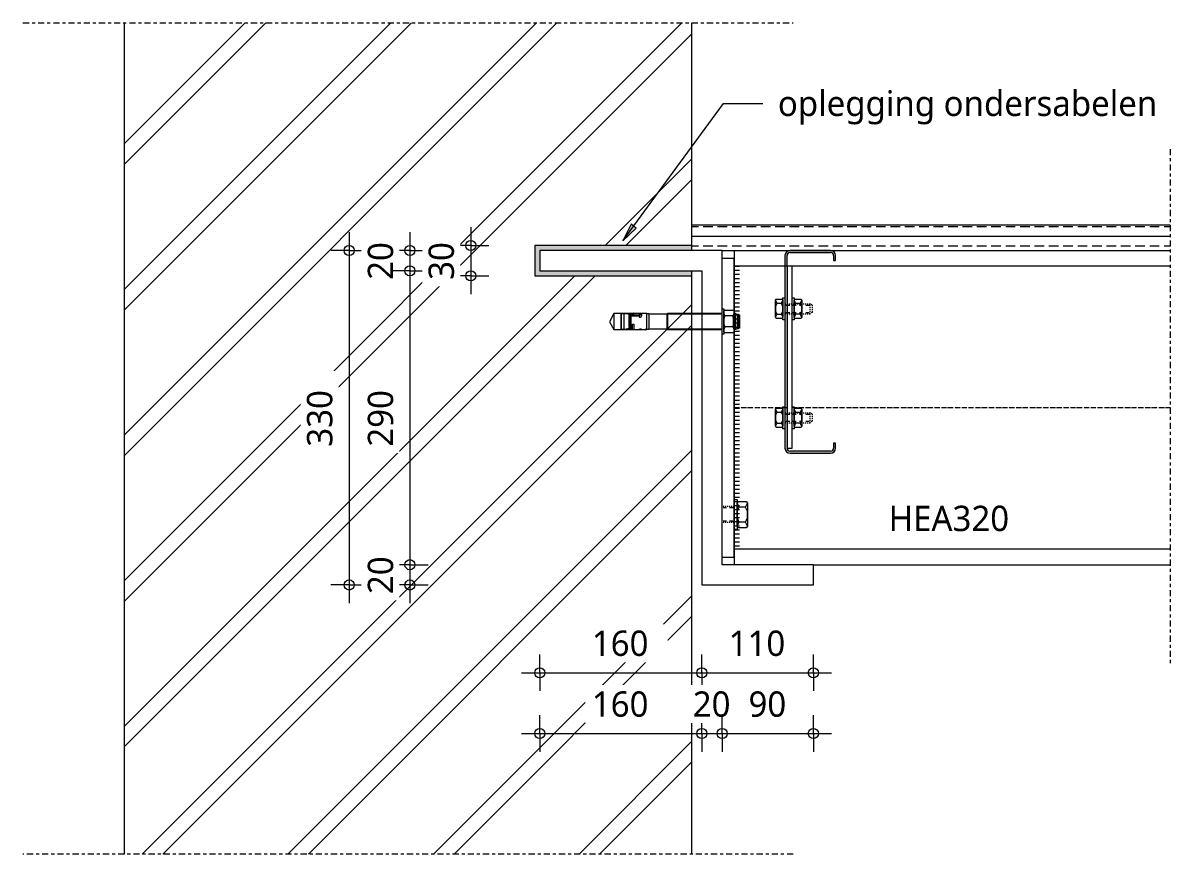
# Model space of a CAD drawing. Header units: millimetres. Extents: x -3015 to 4916, y 1153 to 3979.
# Drawn here: x -1695 to -563, y 1153 to 1973 of the extents above; entities that cross this region are included whole.
import ezdxf

# ---------------------------------------------------------------- set-up
doc = ezdxf.new("R2010")
doc.units = ezdxf.units.MM
for name, pattern in [('Dash', [6.35, 3.175, -3.175]), ('MV_center', [15, 6, -3, 3, -3]), ('MV_hartlijn_staal', [6.6, 5, -0.8, 0, -0.8]), ('Streep 1_1', [2, 1, -1])]:
    doc.linetypes.add(name, pattern=pattern)
for name, color, linetype, lineweight in [('A-ANNO-DIMS', 211, 'Continuous', 13), ('A-ANNO-DIMS-10', 211, 'Continuous', 13), ('A-DETL', 90, 'Continuous', 13), ('A-DETL-GENF', 92, 'Continuous', 18), ('A-DETL-GENF-HDLN', 1, 'Dash', 18), ('A-DETL-IDEN', 3, 'Continuous', 18), ('G-ANNO-TEXT', 231, 'Continuous', 13)]:
    doc.layers.add(name, color=color, linetype=linetype, lineweight=lineweight)
doc.styles.add('Segoe UI', font='segoeui.ttf', dxfattribs={"height": 25})
doc.dimstyles.new('2_5_mm', dxfattribs={"dimscale": 304.8, "dimtxt": 26.184099, "dimasz": 0.032808, "dimexe": 0.059055, "dimexo": 0.0625, "dimgap": 0.029528, "dimtad": 1, "dimdec": 0, "dimzin": 0, "dimdsep": 46, "dimtxsty": 'Segoe UI', "dimblk1": 'DOTBLANK', "dimblk2": 'DOTBLANK', "dimsah": 1, "dimcen": 0.09, "dimdle": 0.059055, "dimazin": 0, "dimtfac": 1, "dimtdec": 4, "dimtix": 1, "dimtmove": 0, "dimatfit": 3, "dimfxl": 0.059055, "dimfxlon": 1, "dimtvp": 1, "dimtfill": 1, "dimtolj": 1, "dimtzin": 0, "dimarcsym": 2})

# ---------------------------------------------------------------- blocks, each defined once
blk = doc.blocks.new('28 Staalprofielen- IPE_HEA_HEB 2d - HEA320-5094910-Details Constructie staal 1-10')
at = {"layer": 'A-DETL-GENF'}
for p, q in [((0, 155), (430, 155)), ((0, 155), (0, -155)), ((52, 139.5), (0, 139.5)), ((430, 139.5), (57, 139.5)), ((0, -139.5), (430, -139.5)), ((78, -155), (430, -155))]:
    blk.add_line(p, q, dxfattribs=at)
at = {"layer": 'A-DETL-GENF', "linetype": 'MV_hartlijn_staal', "lineweight": 13}
for p, q in [((0, 0), (52, 0)), ((57, 0), (430, 0))]:
    blk.add_line(p, q, dxfattribs=at)
blk = doc.blocks.new('NLRS_00_DI_maskeer - Type 1-5095046-Details Constructie staal 1-10')
at = {"layer": 'A-DETL-GENF', "linetype": 'MV_center'}
blk.add_line((-100, 0), (660, 0), dxfattribs=at)
blk = doc.blocks.new('NLRS_00_DI_maskeer - Type 1-5095107-Details Constructie staal 1-10')
at = {"layer": 'A-DETL-GENF', "linetype": 'MV_center'}
blk.add_line((660, 0), (-100, 0), dxfattribs=at)
blk = doc.blocks.new('Repeating Detail - 2_ a_5 mm-3732278-Details Constructie staal 1-10')
at = {"layer": 'A-DETL-GENF'}
for p, q in [((0, 0), (0, 5)), ((4, 0), (4, 5)), ((8, 0), (8, 5)), ((12, 0), (12, 5)), ((16, 0), (16, 5)), ((20, 0), (20, 5)), ((24, 0), (24, 5)), ((28, 0), (28, 5)), ((32, 0), (32, 5)), ((36, 0), (36, 5)), ((40, 0), (40, 5)), ((44, 0), (44, 5)), ((48, 0), (48, 5)), ((52, 0), (52, 5)), ((56, 0), (56, 5)), ((60, 0), (60, 5)), ((64, 0), (64, 5)), ((68, 0), (68, 5)), ((72, 0), (72, 5)), ((76, 0), (76, 5)), ((80, 0), (80, 5)), ((84, 0), (84, 5)), ((88, 0), (88, 5)), ((92, 0), (92, 5)), ((96, 0), (96, 5)), ((100, 0), (100, 5)), ((104, 0), (104, 5)), ((108, 0), (108, 5)), ((112, 0), (112, 5)), ((116, 0), (116, 5)), ((120, 0), (120, 5)), ((124, 0), (124, 5)), ((128, 0), (128, 5)), ((132, 0), (132, 5)), ((136, 0), (136, 5)), ((140, 0), (140, 5)), ((144, 0), (144, 5)), ((148, 0), (148, 5)), ((152, 0), (152, 5)), ((156, 0), (156, 5)), ((160, 0), (160, 5)), ((164, 0), (164, 5)), ((168, 0), (168, 5)), ((172, 0), (172, 5)), ((176, 0), (176, 5)), ((180, 0), (180, 5)), ((184, 0), (184, 5)), ((188, 0), (188, 5)), ((192, 0), (192, 5)), ((196, 0), (196, 5)), ((200, 0), (200, 5)), ((204, 0), (204, 5)), ((208, 0), (208, 5)), ((212, 0), (212, 5)), ((216, 0), (216, 5)), ((220, 0), (220, 5)), ((224, 0), (224, 5)), ((228, 0), (228, 5)), ((232, 0), (232, 5)), ((236, 0), (236, 5)), ((240, 0), (240, 5)), ((244, 0), (244, 5)), ((248, 0), (248, 5)), ((252, 0), (252, 5)), ((256, 0), (256, 5)), ((260, 0), (260, 5)), ((264, 0), (264, 5)), ((268, 0), (268, 5)), ((272, 0), (272, 5)), ((276, 0), (276, 5))]:
    blk.add_line(p, q, dxfattribs=at)
blk = doc.blocks.new('00 bout s e - M16-5095938-Details Constructie staal 1-10')
at = {"layer": 'A-DETL-GENF'}
for p, q in [((-13, 11.6), (-11.7, 13)), ((-13, 11.6), (-11.1, 7.4)), ((-13, -11.1), (-13, 11.6)), ((-11.7, 13), (-4, 13)), ((-4.6, 7.4), (-2.8, 11.6)), ((-4, 13), (-2.8, 11.6)), ((-2.8, 0), (-2.8, 14.9)), ((-2.8, 14.9), (0, 14.9)), ((-2.8, 11.6), (-2.8, 0)), ((0, 14.9), (0, -14.9)), ((-11.1, 7.4), (-13, 3.2)), ((-13, 3.2), (-13, -3.2)), ((-11.1, 7.4), (-4.6, 7.4)), ((-2.8, 3.2), (-4.6, 7.4)), ((-2.8, -3.2), (-2.8, 3.2)), ((-2.8, -14.9), (-2.8, 0)), ((-2.8, 0), (-2.8, -11.1)), ((-13, -3.2), (-11.1, -7.2)), ((-11.1, -7.2), (-13, -11.1)), ((-11.8, -13), (-13, -11.1)), ((-11.1, -7.2), (-4.6, -7.2)), ((-4.6, -7.2), (-2.8, -3.2)), ((-2.8, -11.1), (-4.6, -7.2)), ((-2.8, -11.1), (-4.2, -13)), ((-4.2, -13), (-11.8, -13)), ((0, -14.9), (-2.8, -14.9))]:
    blk.add_line(p, q, dxfattribs=at)
at = {"layer": 'A-DETL-GENF', "linetype": 'Streep 1_1', "lineweight": 13}
for p, q in [((0, 8), (12, 8)), ((0, -8), (12, -8))]:
    blk.add_line(p, q, dxfattribs=at)
at = {"layer": 'A-DETL-GENF-HDLN'}
for p, q in [((0, 8), (1.5, 6.5)), ((0, 8), (0, -8)), ((1.5, 6.5), (12, 6.5)), ((0, -8), (1.5, -6.5)), ((1.5, -6.5), (12, -6.5))]:
    blk.add_line(p, q, dxfattribs=at)
blk = doc.blocks.new('NLRS_00_DI_maskeer - Type 1-4234929-Details Constructie staal 1-10')
at = {"layer": 'A-DETL-GENF', "linetype": 'MV_center'}
blk.add_line((410, 0), (-100, 0), dxfattribs=at)
blk = doc.blocks.new('00 bout_moer - M10-5098408-Details Constructie staal 1-10')
at = {"layer": 'A-DETL-GENF'}
for p, q in [((-9.5, 8.5), (-8.6, 9.5)), ((-9.5, 8.5), (-8.1, 5.4)), ((-9.5, -8.1), (-9.5, 8.5)), ((-8.1, 5.4), (-9.5, 2.4)), ((-9.5, 2.4), (-9.5, -2.4)), ((-8.6, 9.5), (-2.9, 9.5)), ((-8.1, 5.4), (-3.4, 5.4)), ((-3.4, 5.4), (-2, 8.5)), ((-2, 2.4), (-3.4, 5.4)), ((-2.9, 9.5), (-2, 8.5)), ((-2, 0), (-2, 10.9)), ((-2, 10.9), (0, 10.9)), ((-2, 8.5), (-2, 0)), ((-2, -2.4), (-2, 2.4)), ((0, 10.9), (0, -10.9)), ((7, -10.9), (7, 10.9)), ((7, 10.9), (9, 10.9)), ((9, 10.9), (9, 0)), ((9, 8.1), (10, 9.5)), ((9, 0), (9, 8.1)), ((9, 8.1), (10.4, 5.3)), ((10.4, 5.3), (9, 2.4)), ((9, 2.4), (9, -2.4)), ((9, -8.5), (9, 0)), ((9, 0), (9, -10.9)), ((10, 9.5), (15.6, 9.5)), ((15.1, 5.3), (10.4, 5.3)), ((15.1, 5.3), (16.5, 8.1)), ((16.5, 2.4), (15.1, 5.3)), ((15.6, 9.5), (16.5, 8.1)), ((16.5, 8.1), (16.5, -8.5)), ((16.5, -2.4), (16.5, 2.4)), ((-9.5, -2.4), (-8.1, -5.3)), ((-8.1, -5.3), (-9.5, -8.1)), ((-8.6, -9.5), (-9.5, -8.1)), ((-3, -9.5), (-8.6, -9.5)), ((-8.1, -5.3), (-3.4, -5.3)), ((-3.4, -5.3), (-2, -2.4)), ((-2, -8.1), (-3.4, -5.3)), ((-2, -8.1), (-3, -9.5)), ((-2, -10.9), (-2, 0)), ((-2, 0), (-2, -8.1)), ((0, -10.9), (-2, -10.9)), ((9, -10.9), (7, -10.9)), ((9, -2.4), (10.4, -5.4)), ((10.4, -5.4), (9, -8.5)), ((9.9, -9.5), (9, -8.5)), ((15.6, -9.5), (9.9, -9.5)), ((15.1, -5.4), (10.4, -5.4)), ((15.1, -5.4), (16.5, -2.4)), ((16.5, -8.5), (15.1, -5.4)), ((16.5, -8.5), (15.6, -9.5))]:
    blk.add_line(p, q, dxfattribs=at)
at = {"layer": 'A-DETL-GENF', "linetype": 'Streep 1_1', "lineweight": 13}
for p, q in [((0, 5), (24.7, 5)), ((26.7, 3.5), (24.7, 5)), ((24.7, -5), (24.7, 5)), ((26.7, 3.5), (26.7, -3.5)), ((0, -5), (24.7, -5)), ((26.7, -3.5), (24.7, -5))]:
    blk.add_line(p, q, dxfattribs=at)
at = {"layer": 'A-DETL-GENF-HDLN'}
for p, q in [((0, 5), (1.5, 3.5)), ((0, 5), (0, -5)), ((1.5, 3.5), (24.7, 3.5)), ((0, -5), (1.5, -3.5)), ((1.5, -3.5), (24.7, -3.5))]:
    blk.add_line(p, q, dxfattribs=at)
blk = doc.blocks.new('28 snelboutanker 2d - Snelboutanker M16-5096007-Details Constructie staal 1-10')
at = {"layer": 'A-DETL-GENF', "lineweight": 5}
for p, q in [((-11.2, 11.5), (-10.5, 11.9)), ((-11.2, 2), (-11.2, 11.5)), ((-10.5, 11.9), (10.5, 11.9)), ((-8, 13.2), (-6.7, 15.2)), ((-8, 13.2), (8, 13.2)), ((-8, 13.2), (-8, 11.9)), ((-6.7, 16.3), (-6.3, 17.4)), ((-6.7, 16.3), (-6.7, 15.2)), ((-6.7, 16.3), (6.8, 16.3)), ((-6.7, 15.2), (6.8, 15.2)), ((6.4, 17.4), (-6.3, 17.4)), ((6.4, 17.4), (6.8, 16.3)), ((6.8, 15.2), (6.8, 16.3)), ((6.8, 15.2), (8, 13.2)), ((8, 13.2), (8, 11.9)), ((10.5, 11.9), (11.2, 11.5)), ((11.2, 11.5), (11.2, 2)), ((-12.5, 1.6), (-10.5, 1.6)), ((-12.5, 0), (-12.5, 1.6)), ((12.5, 0), (-12.5, 0)), ((-10.5, 1.6), (-11.2, 2)), ((10.5, 1.6), (-10.5, 1.6)), ((-8, -53.8), (-8, 0)), ((-5.4, 10.9), (-5.4, 2.5)), ((5.4, 10.9), (5.4, 2.5)), ((7.2, -53.8), (7.2, 0)), ((8, -53.8), (8, 0)), ((11.2, 2), (10.5, 1.6)), ((10.5, 1.6), (12.5, 1.6)), ((12.5, 1.6), (12.5, 0)), ((-8, 0), (-8, -53.8)), ((-7.2, 0), (-7.2, -53.8)), ((-8, -53.8), (8, -53.8)), ((-7.5, -54.7), (-8, -53.8)), ((-7.5, -72), (-7.5, -54.7)), ((-7.5, -54.7), (7.5, -54.7)), ((7.5, -54.7), (8, -53.8)), ((7.5, -54.7), (7.5, -72)), ((-8, -74.2), (-8, -107)), ((-7.9, -72.2), (7.9, -72.2)), ((-7.9, -74.2), (-7.9, -72.2)), ((7.9, -74.2), (-7.9, -74.2)), ((7.5, -72), (-7.5, -72)), ((-1, -74.2), (-7, -74.2)), ((7.3, -74.2), (7.3, -75.2)), ((7.3, -75.2), (8.7, -75.2)), ((7.9, -72.2), (7.9, -74.2)), ((8, -107), (8, -74.2)), ((8.7, -75.2), (8, -78)), ((-8, -88.6), (-8.4, -87.2)), ((-6.9, -87.2), (-8.4, -87.2)), ((-8, -88.6), (-6.9, -88.6)), ((-7.4, -90.2), (-8, -92)), ((-8, -90.2), (-6.1, -90.2)), ((-7.5, -87.2), (-7.5, -88.6)), ((-7.3, -81.7), (-7, -80.7)), ((-6.9, -87.2), (-6.9, -88.6)), ((-6.1, -90.2), (-6.6, -92)), ((-5.7, -82.2), (-6.4, -81.4)), ((-6.3, -90.2), (-6.3, -81.6)), ((-6.3, -92), (-5.7, -90.2)), ((-6.1, -81.8), (-6.1, -90.2)), ((-5.7, -90.2), (-5.7, -82.2)), ((-5.6, -81.7), (-5.6, -90.2)), ((-5.6, -90.2), (-5.5, -92)), ((-5.6, -90.2), (8, -90.2)), ((2.8, -88.6), (2.8, -87.2)), ((2.8, -87.2), (7.9, -87.2)), ((7.9, -88.6), (2.8, -88.6)), ((7.4, -81.4), (8, -82.2)), ((7.4, -90.2), (8, -92)), ((7.9, -87.2), (7.9, -88.6)), ((-8, -92), (-6.3, -92)), ((-7.9, -96.8), (-7.4, -93.2)), ((7.9, -96.8), (-7.9, -96.8)), ((-7.9, -99.2), (-7.9, -96.8)), ((7.9, -99.2), (-7.9, -99.2)), ((-6.2, -90.7), (-7.6, -90.7)), ((-7.4, -93.2), (-7.2, -92)), ((-7.1, -100), (7.1, -100)), ((-5.6, -90.7), (7.6, -90.7)), ((-5.5, -92), (5.1, -92)), ((5.1, -92), (5.1, -91.2)), ((5.1, -91.2), (6.8, -91.2)), ((6.4, -92), (6.4, -91.2)), ((8, -92), (6.4, -92)), ((6.8, -91.2), (6.8, -92)), ((7.2, -92), (7.4, -93.2)), ((7.4, -93.2), (7.9, -96.8)), ((7.9, -96.8), (7.9, -99.2)), ((-8, -107), (0.3, -111.2)), ((-8, -107), (8, -107)), ((0.3, -111.2), (8, -107))]:
    blk.add_line(p, q, dxfattribs=at)
for centre, radius, start, end in [((-8.9, 4.5), 7.36, 61.7668, 108.2332), ((8.9, 4.5), 7.36, 71.7668, 118.2332), ((-8.9, 9), 7.36, 251.7668, 298.2332), ((0, -54.8), 65.9, 85.296, 94.704), ((0, 18.2), 16.6, 251.013, 288.987), ((8.9, 9), 7.36, 241.7668, 288.2332), ((-7.4, -74.8), 0.6, 89.8954, 180), ((-5.9, -81), 1.78, 84.9998, 188.2319), ((-5.3, -81.2), 2.05, 103.7381, 195.3956), ((-6.2, -81.1), 1.91, 354.1759, 78.0781), ((-7.4, -81.4), 0.356, 150.6084, 288.882), ((-4.9, -81.2), 2.1, 109.438, 164.2427), ((-4.6, -81.4), 0.341, 227.5131, 29.3441), ((13.1, -81.5), 5.66, 167.2611, 178.8521), ((9.4, -80.7), 1.88, 136.4811, 166.2224), ((-7.1, -99.2), 0.8, 180, 270), ((7.1, -99.2), 0.8, 270, 0)]:
    blk.add_arc(centre, radius, start, end, dxfattribs=at)
for points in [[(-7.3, -81.7), (-6.9, -81.2), (-6.4, -80.8), (-6.3, -81.6)], [(-4.8, -81.7), (-5.2, -81.2), (-5.6, -80.9), (-5.6, -81.7)]]:
    blk.add_open_spline(points, degree=3, dxfattribs=at)
blk = doc.blocks.new('DIMBLOCK26-Details Constructie staal 1-10')
at = {"layer": 'A-ANNO-DIMS-10'}
for p, q in [((-1372.8, 1766.5), (-1372.8, 1400.5)), ((-1372.8, 1748.5), (-1390.8, 1748.5)), ((-1372.8, 1748.5), (-1354.8, 1748.5)), ((-1372.8, 1418.5), (-1390.8, 1418.5)), ((-1372.8, 1418.5), (-1354.8, 1418.5))]:
    blk.add_line(p, q, dxfattribs=at)
for centre in [(-1372.8, 1748.5), (-1372.8, 1418.5)]:
    blk.add_circle(centre, 5, dxfattribs=at)
at = {"layer": 'A-ANNO-DIMS-10', "color": 0, "insert": (-1414.4, 1554.9), "char_height": 25, "width": 68.555, "attachment_point": 1, "rotation": 90, "line_spacing_factor": 1.142579, "style": 'Segoe UI', "bg_fill": 3, "box_fill_scale": 1.25, "bg_fill_color": 9, "bg_fill_true_color": 13158600, "bg_fill_transparency": 0}
blk.add_mtext('330', dxfattribs=at)
blk = doc.blocks.new('_DotBlank')
at = {"color": 0, "linetype": 'ByBlock', "lineweight": -2}
blk.add_line((-0.5, 0), (-1, 0), dxfattribs=at)
blk.add_circle((0, 0), 0.5, dxfattribs=at)
blk = doc.blocks.new('DIMBLOCK27-Details Constructie staal 1-10')
at = {"layer": 'A-ANNO-DIMS-10'}
for p, q in [((-1312.8, 1766.5), (-1312.8, 1728.5)), ((-1312.8, 1748.5), (-1330.8, 1748.5)), ((-1312.8, 1748.5), (-1294.8, 1748.5)), ((-1312.8, 1728.5), (-1330.8, 1728.5)), ((-1312.8, 1728.5), (-1294.8, 1728.5))]:
    blk.add_line(p, q, dxfattribs=at)
for centre in [(-1312.8, 1748.5), (-1312.8, 1728.5)]:
    blk.add_circle(centre, 5, dxfattribs=at)
at = {"layer": 'A-ANNO-DIMS-10', "color": 0, "insert": (-1354.4, 1719.5), "char_height": 25, "width": 45.703, "attachment_point": 1, "rotation": 90, "line_spacing_factor": 1.142579, "style": 'Segoe UI', "bg_fill": 3, "box_fill_scale": 1.25, "bg_fill_color": 9, "bg_fill_true_color": 13158600, "bg_fill_transparency": 0}
blk.add_mtext('20', dxfattribs=at)
blk = doc.blocks.new('DIMBLOCK28-Details Constructie staal 1-10')
at = {"layer": 'A-ANNO-DIMS-10'}
for p, q in [((-1312.8, 1728.5), (-1330.8, 1728.5)), ((-1312.8, 1728.5), (-1312.8, 1438.5)), ((-1312.8, 1728.5), (-1294.8, 1728.5)), ((-1312.8, 1438.5), (-1330.8, 1438.5)), ((-1312.8, 1438.5), (-1294.8, 1438.5))]:
    blk.add_line(p, q, dxfattribs=at)
for centre in [(-1312.8, 1728.5), (-1312.8, 1438.5)]:
    blk.add_circle(centre, 5, dxfattribs=at)
at = {"layer": 'A-ANNO-DIMS-10', "color": 0, "insert": (-1354.4, 1554.9), "char_height": 25, "width": 68.555, "attachment_point": 1, "rotation": 90, "line_spacing_factor": 1.142579, "style": 'Segoe UI', "bg_fill": 3, "box_fill_scale": 1.25, "bg_fill_color": 9, "bg_fill_true_color": 13158600, "bg_fill_transparency": 0}
blk.add_mtext('290', dxfattribs=at)
blk = doc.blocks.new('DIMBLOCK29-Details Constructie staal 1-10')
at = {"layer": 'A-ANNO-DIMS-10'}
for p, q in [((-1312.8, 1438.5), (-1330.8, 1438.5)), ((-1312.8, 1438.5), (-1312.8, 1400.5)), ((-1312.8, 1438.5), (-1294.8, 1438.5)), ((-1312.8, 1418.5), (-1330.8, 1418.5)), ((-1312.8, 1418.5), (-1294.8, 1418.5))]:
    blk.add_line(p, q, dxfattribs=at)
for centre in [(-1312.8, 1438.5), (-1312.8, 1418.5)]:
    blk.add_circle(centre, 5, dxfattribs=at)
at = {"layer": 'A-ANNO-DIMS-10', "color": 0, "insert": (-1354.4, 1409.5), "char_height": 25, "width": 45.703, "attachment_point": 1, "rotation": 90, "line_spacing_factor": 1.142579, "style": 'Segoe UI', "bg_fill": 3, "box_fill_scale": 1.25, "bg_fill_color": 9, "bg_fill_true_color": 13158600, "bg_fill_transparency": 0}
blk.add_mtext('20', dxfattribs=at)
blk = doc.blocks.new('DIMBLOCK39-Details Constructie staal 1-10')
at = {"layer": 'A-ANNO-DIMS-10'}
for p, q in [((-1184.7, 1331.9), (-1184.7, 1349.9)), ((-1024.7, 1331.9), (-1024.7, 1349.9)), ((-1202.7, 1331.9), (-1024.7, 1331.9)), ((-1184.7, 1331.9), (-1184.7, 1313.9)), ((-1024.7, 1331.9), (-1024.7, 1313.9))]:
    blk.add_line(p, q, dxfattribs=at)
for centre in [(-1184.7, 1331.9), (-1024.7, 1331.9)]:
    blk.add_circle(centre, 5, dxfattribs=at)
at = {"layer": 'A-ANNO-DIMS-10', "color": 0, "insert": (-1133.3, 1373.5), "char_height": 25, "width": 68.555, "attachment_point": 1, "line_spacing_factor": 1.142579, "style": 'Segoe UI', "bg_fill": 3, "box_fill_scale": 1.25, "bg_fill_color": 9, "bg_fill_true_color": 13158600, "bg_fill_transparency": 0}
blk.add_mtext('160', dxfattribs=at)
blk = doc.blocks.new('DIMBLOCK40-Details Constructie staal 1-10')
at = {"layer": 'A-ANNO-DIMS-10'}
for p, q in [((-1024.7, 1331.9), (-1024.7, 1349.9)), ((-914.7, 1331.9), (-914.7, 1349.9)), ((-1024.7, 1331.9), (-896.7, 1331.9)), ((-1024.7, 1331.9), (-1024.7, 1313.9)), ((-914.7, 1331.9), (-914.7, 1313.9))]:
    blk.add_line(p, q, dxfattribs=at)
for centre in [(-1024.7, 1331.9), (-914.7, 1331.9)]:
    blk.add_circle(centre, 5, dxfattribs=at)
at = {"layer": 'A-ANNO-DIMS-10', "color": 0, "insert": (-998.3, 1373.5), "char_height": 25, "width": 68.555, "attachment_point": 1, "line_spacing_factor": 1.142579, "style": 'Segoe UI', "bg_fill": 3, "box_fill_scale": 1.25, "bg_fill_color": 9, "bg_fill_true_color": 13158600, "bg_fill_transparency": 0}
blk.add_mtext('110', dxfattribs=at)
blk = doc.blocks.new('DIMBLOCK41-Details Constructie staal 1-10')
at = {"layer": 'A-ANNO-DIMS-10'}
for p, q in [((-1184.7, 1271.9), (-1184.7, 1289.9)), ((-1024.7, 1271.9), (-1024.7, 1289.9)), ((-1202.7, 1271.9), (-1024.7, 1271.9)), ((-1184.7, 1271.9), (-1184.7, 1253.9)), ((-1024.7, 1271.9), (-1024.7, 1253.9))]:
    blk.add_line(p, q, dxfattribs=at)
for centre in [(-1184.7, 1271.9), (-1024.7, 1271.9)]:
    blk.add_circle(centre, 5, dxfattribs=at)
at = {"layer": 'A-ANNO-DIMS-10', "color": 0, "insert": (-1133.3, 1313.5), "char_height": 25, "width": 68.555, "attachment_point": 1, "line_spacing_factor": 1.142579, "style": 'Segoe UI', "bg_fill": 3, "box_fill_scale": 1.25, "bg_fill_color": 9, "bg_fill_true_color": 13158600, "bg_fill_transparency": 0}
blk.add_mtext('160', dxfattribs=at)
blk = doc.blocks.new('DIMBLOCK42-Details Constructie staal 1-10')
at = {"layer": 'A-ANNO-DIMS-10'}
for p, q in [((-1024.7, 1271.9), (-1024.7, 1289.9)), ((-1004.7, 1271.9), (-1004.7, 1289.9)), ((-1024.7, 1271.9), (-1004.7, 1271.9)), ((-1024.7, 1271.9), (-1024.7, 1253.9)), ((-1004.7, 1271.9), (-1004.7, 1253.9))]:
    blk.add_line(p, q, dxfattribs=at)
for centre in [(-1024.7, 1271.9), (-1004.7, 1271.9)]:
    blk.add_circle(centre, 5, dxfattribs=at)
at = {"layer": 'A-ANNO-DIMS-10', "color": 0, "insert": (-1033.7, 1313.5), "char_height": 25, "width": 45.703, "attachment_point": 1, "line_spacing_factor": 1.142579, "style": 'Segoe UI', "bg_fill": 3, "box_fill_scale": 1.25, "bg_fill_color": 9, "bg_fill_true_color": 13158600, "bg_fill_transparency": 0}
blk.add_mtext('20', dxfattribs=at)
blk = doc.blocks.new('DIMBLOCK43-Details Constructie staal 1-10')
at = {"layer": 'A-ANNO-DIMS-10'}
for p, q in [((-1004.7, 1271.9), (-1004.7, 1289.9)), ((-914.7, 1271.9), (-914.7, 1289.9)), ((-1004.7, 1271.9), (-896.7, 1271.9)), ((-1004.7, 1271.9), (-1004.7, 1253.9)), ((-914.7, 1271.9), (-914.7, 1253.9))]:
    blk.add_line(p, q, dxfattribs=at)
for centre in [(-1004.7, 1271.9), (-914.7, 1271.9)]:
    blk.add_circle(centre, 5, dxfattribs=at)
at = {"layer": 'A-ANNO-DIMS-10', "color": 0, "insert": (-978.7, 1313.5), "char_height": 25, "width": 45.703, "attachment_point": 1, "line_spacing_factor": 1.142579, "style": 'Segoe UI', "bg_fill": 3, "box_fill_scale": 1.25, "bg_fill_color": 9, "bg_fill_true_color": 13158600, "bg_fill_transparency": 0}
blk.add_mtext('90', dxfattribs=at)
blk = doc.blocks.new('DIMBLOCK45-Details Constructie staal 1-10')
at = {"layer": 'A-ANNO-DIMS-10'}
for p, q in [((-1252.8, 1771.5), (-1252.8, 1705.5)), ((-1252.8, 1753.5), (-1270.8, 1753.5)), ((-1252.8, 1753.5), (-1234.8, 1753.5)), ((-1252.8, 1723.5), (-1270.8, 1723.5)), ((-1252.8, 1723.5), (-1234.8, 1723.5))]:
    blk.add_line(p, q, dxfattribs=at)
for centre in [(-1252.8, 1753.5), (-1252.8, 1723.5)]:
    blk.add_circle(centre, 5, dxfattribs=at)
at = {"layer": 'A-ANNO-DIMS-10', "color": 0, "insert": (-1294.4, 1719.5), "char_height": 25, "width": 45.703, "attachment_point": 1, "rotation": 90, "line_spacing_factor": 1.142579, "style": 'Segoe UI', "bg_fill": 3, "box_fill_scale": 1.25, "bg_fill_color": 9, "bg_fill_true_color": 13158600, "bg_fill_transparency": 0}
blk.add_mtext('30', dxfattribs=at)

msp = doc.modelspace()

# ---------------------------------------------------------------- hatches: boundary and pattern name
at = {"layer": 'A-DETL-GENF', "lineweight": 13}
h = msp.add_hatch(dxfattribs=at)
h.set_pattern_fill('FP_2', color=254, style=0, pattern_type=2)
h.set_pattern_definition([(45, (0, 0), (-71.842, 71.842), []), (45, (20.32, 0), (-71.842, 71.842), [])])
h.paths.add_polyline_path([(-1352.7, 1153), (-1034.7, 1153), (-1034.7, 1723.5), (-1189.7, 1723.5), (-1189.7, 1753.5), (-1034.7, 1753.5), (-1034.7, 1973), (-1594.7, 1973), (-1594.7, 1153)])
h = msp.add_hatch(dxfattribs=at)
h.set_pattern_fill('FP_1', color=250, style=0, pattern_type=2)
h.set_pattern_definition([(0, (0, 0), (0, 18.952), []), (0, (0, 9.476), (0, 18.952), [9.476, -4.738])])
h.paths.add_polyline_path([(-937.7, 1748.5), (-562.7, 1748.5), (-562.7, 1773.5), (-1034.7, 1773.5), (-1034.7, 1748.5), (-938.5, 1748.5)])
at = {"layer": 'A-DETL-GENF'}
for color, points in [(9, [(-1184.7, 1723.5), (-1034.7, 1723.5), (-1034.7, 1728.5), (-1184.7, 1728.5), (-1184.7, 1748.5), (-1034.7, 1748.5), (-1034.7, 1753.5), (-1189.7, 1753.5), (-1189.7, 1723.5)]), (7, [(-897.7, 1548.5), (-896.4, 1548.7), (-895.2, 1549.2), (-894.2, 1550), (-893.4, 1551), (-892.9, 1552.2), (-892.7, 1553.5), (-892.7, 1558.5), (-894.7, 1558.5), (-894.8, 1552.7), (-895.1, 1552), (-895.6, 1551.4), (-896.2, 1550.9), (-896.9, 1550.6), (-897.7, 1550.5), (-938.5, 1550.6), (-939.2, 1550.9), (-939.8, 1551.4), (-940.3, 1552), (-940.6, 1552.7), (-940.7, 1553.5), (-940.6, 1744.3), (-940.3, 1745), (-939.8, 1745.6), (-939.2, 1746.1), (-938.5, 1746.4), (-937.7, 1746.5), (-896.9, 1746.4), (-896.2, 1746.1), (-895.6, 1745.6), (-895.1, 1745), (-894.8, 1744.3), (-894.7, 1743.5), (-894.7, 1738.5), (-892.7, 1738.5), (-892.7, 1743.5), (-892.9, 1744.8), (-893.4, 1746), (-894.2, 1747), (-895.2, 1747.8), (-896.4, 1748.3), (-897.7, 1748.5), (-937.7, 1748.5), (-939, 1748.3), (-940.2, 1747.8), (-941.2, 1747), (-942, 1746), (-942.5, 1744.8), (-942.7, 1743.5), (-942.7, 1553.5), (-942.5, 1552.2), (-942, 1551), (-941.2, 1550), (-940.2, 1549.2), (-939, 1548.7), (-937.7, 1548.5)])]:
    msp.add_hatch(color=color, dxfattribs=at).paths.add_polyline_path(points)
at = {"layer": 'G-ANNO-TEXT'}
msp.add_hatch(color=7, dxfattribs=at).paths.add_polyline_path([(-1102.7, 1758), (-1089.5, 1770.7), (-1094.6, 1774.4)])

# ---------------------------------------------------------------- linework, layer by layer
at = {"layer": 'A-DETL', "lineweight": 18}
for p, q in [((-1594.7, 1973), (-1594.7, 1153)), ((-1034.7, 1753.5), (-1034.7, 1973)), ((-562.7, 1773.5), (-1034.7, 1773.5)), ((-1034.7, 1753.5), (-1189.7, 1753.5)), ((-1189.7, 1753.5), (-1189.7, 1723.5)), ((-1024.7, 1748.5), (-1184.7, 1748.5)), ((-1184.7, 1748.5), (-1184.7, 1728.5)), ((-1034.7, 1748.5), (-1034.7, 1753.5)), ((-1004.7, 1748.5), (-1024.7, 1748.5)), ((-1004.7, 1748.5), (-937.7, 1748.5)), ((-1004.7, 1438.5), (-1004.7, 1748.5)), ((-942.7, 1743.5), (-942.7, 1553.5)), ((-940.7, 1733), (-940.7, 1743.5)), ((-897.7, 1748.5), (-937.7, 1748.5)), ((-937.7, 1746.5), (-897.7, 1746.5)), ((-897.7, 1748.5), (-562.7, 1748.5)), ((-894.7, 1743.5), (-894.7, 1738.5)), ((-892.7, 1738.5), (-892.7, 1743.5)), ((-992.7, 1740.5), (-1004.7, 1740.5)), ((-992.7, 1446), (-992.7, 1740.5)), ((-935.7, 1733), (-940.7, 1733)), ((-940.7, 1733), (-940.7, 1553.5)), ((-935.7, 1553.5), (-935.7, 1733)), ((-894.7, 1738.5), (-892.7, 1738.5)), ((-1189.7, 1723.5), (-1034.7, 1723.5)), ((-1184.7, 1728.5), (-1024.7, 1728.5)), ((-1034.7, 1723.5), (-1034.7, 1728.5)), ((-1034.7, 1153), (-1034.7, 1723.5)), ((-1024.7, 1728.5), (-1024.7, 1418.5)), ((-940.7, 1553.5), (-935.7, 1553.5)), ((-892.7, 1558.5), (-894.7, 1558.5)), ((-894.7, 1558.5), (-894.7, 1553.5)), ((-892.7, 1553.5), (-892.7, 1558.5)), ((-897.7, 1550.5), (-937.7, 1550.5)), ((-937.7, 1548.5), (-897.7, 1548.5)), ((-1004.7, 1446), (-992.7, 1446)), ((-914.7, 1438.5), (-1004.7, 1438.5)), ((-914.7, 1418.5), (-914.7, 1438.5)), ((-1024.7, 1418.5), (-1004.7, 1418.5)), ((-1004.7, 1418.5), (-914.7, 1418.5))]:
    msp.add_line(p, q, dxfattribs=at)
for centre, radius, start, end in [((-937.7, 1743.5), 5, 90, 180), ((-937.7, 1743.5), 3, 90, 180), ((-897.7, 1743.5), 5, 360, 90), ((-897.7, 1743.5), 3, 360, 90), ((-937.7, 1553.5), 5, 180, 270), ((-937.7, 1553.5), 3, 180, 270), ((-897.7, 1553.5), 5, 270, 0), ((-897.7, 1553.5), 3, 270, 360)]:
    msp.add_arc(centre, radius, start, end, dxfattribs=at)
at = {"layer": 'G-ANNO-TEXT', "color": 250}
for p, q in [((-1102.7, 1758), (-1003.4, 1893.7)), ((-1003.4, 1893.7), (-964.7, 1893.7)), ((-1094.6, 1774.4), (-1102.7, 1758)), ((-1102.7, 1758), (-1089.5, 1770.7)), ((-1089.5, 1770.7), (-1094.6, 1774.4))]:
    msp.add_line(p, q, dxfattribs=at)

# ---------------------------------------------------------------- block references
at = {"layer": 'A-DETL-GENF', "linetype": 'MV_center'}
for name, p in [('NLRS_00_DI_maskeer - Type 1-5095046-Details Constructie staal 1-10', (-1594.7, 1973)), ('NLRS_00_DI_maskeer - Type 1-5095107-Details Constructie staal 1-10', (-1594.7, 1153))]:
    msp.add_blockref(name, p, dxfattribs=at)
at = {"layer": 'A-DETL-GENF', "linetype": 'MV_center', "rotation": 89.99999999999991}
msp.add_blockref('NLRS_00_DI_maskeer - Type 1-4234929-Details Constructie staal 1-10', (-562.7, 1438.5), dxfattribs=at)
at = {"layer": 'A-DETL-GENF', "linetype": 'MV_hartlijn_staal', "lineweight": 13}
msp.add_blockref('28 Staalprofielen- IPE_HEA_HEB 2d - HEA320-5094910-Details Constructie staal 1-10', (-992.7, 1593.5), dxfattribs=at)
at = {"layer": 'A-DETL-GENF', "rotation": 269.9999999999999}
msp.add_blockref('Repeating Detail - 2_ a_5 mm-3732278-Details Constructie staal 1-10', (-992.7, 1733), dxfattribs=at)
at = {"layer": 'A-DETL-GENF'}
for p in [(-942.7, 1691), (-942.7, 1583.5)]:
    msp.add_blockref('00 bout_moer - M10-5098408-Details Constructie staal 1-10', p, dxfattribs=at)
at = {"layer": 'A-DETL-GENF', "lineweight": 5, "rotation": 269.9999999999997}
msp.add_blockref('28 snelboutanker 2d - Snelboutanker M16-5096007-Details Constructie staal 1-10', (-1004.7, 1678.5), dxfattribs=at)
at = {"layer": 'A-DETL-GENF-HDLN', "rotation": 180}
msp.add_blockref('00 bout s e - M16-5095938-Details Constructie staal 1-10', (-992.7, 1488), dxfattribs=at)

# ---------------------------------------------------------------- texts
at = {"layer": 'G-ANNO-TEXT', "color": 7, "insert": (-949.7, 1906.2), "char_height": 25, "width": 457.764, "attachment_point": 1, "style": 'Segoe UI'}
msp.add_mtext('oplegging ondersabelen', dxfattribs=at)

# ---------------------------------------------------------------- next in the draw order: texts
at = {"layer": 'A-DETL-IDEN', "lineweight": 13, "insert": (-840.4, 1496.7), "char_height": 25, "width": 149.114, "attachment_point": 1, "style": 'Segoe UI', "bg_fill": 3, "box_fill_scale": 1.25, "bg_fill_color": 9, "bg_fill_true_color": 13158600, "bg_fill_transparency": 0}
msp.add_mtext('HEA320', dxfattribs=at)

# ---------------------------------------------------------------- next in the draw order: dimensions: what is measured, and where the dimension line sits
at = {"layer": 'A-ANNO-DIMS'}
dim = msp.add_linear_dim(base=(-1372.8, 1418.5), p1=(-1354.8, 1748.5), p2=(-1354.8, 1418.5), angle=90, dimstyle='2_5_mm', override={"dimpost": '<>', "dimfxl": 330}, dxfattribs=at)
dim.commit()
dim.dimension.update_dxf_attribs({"geometry": 'DIMBLOCK26-Details Constructie staal 1-10', "text_midpoint": (-1394.7, 1583.5)})
dim = msp.add_linear_dim(base=(-1024.7, 1331.9), p1=(-1184.7, 1349.9), p2=(-1024.7, 1349.9), dimstyle='2_5_mm', override={"dimpost": '<>', "dimfxl": 160}, dxfattribs=at)
dim.commit()
dim.dimension.update_dxf_attribs({"geometry": 'DIMBLOCK39-Details Constructie staal 1-10', "text_midpoint": (-1104.7, 1353.9)})

# ---------------------------------------------------------------- next in the draw order: dimensions: what is measured, and where the dimension line sits
dim = msp.add_linear_dim(base=(-1312.8, 1728.5), p1=(-1294.8, 1748.5), p2=(-1294.8, 1728.5), angle=90, dimstyle='2_5_mm', override={"dimpost": '<>', "dimfxl": 20}, dxfattribs=at)
dim.commit()
dim.dimension.update_dxf_attribs({"geometry": 'DIMBLOCK27-Details Constructie staal 1-10', "text_midpoint": (-1334.7, 1738.5)})
dim = msp.add_linear_dim(base=(-914.7, 1331.9), p1=(-1024.7, 1349.9), p2=(-914.7, 1349.9), dimstyle='2_5_mm', override={"dimpost": '<>', "dimfxl": 110}, dxfattribs=at)
dim.commit()
dim.dimension.update_dxf_attribs({"geometry": 'DIMBLOCK40-Details Constructie staal 1-10', "text_midpoint": (-969.7, 1353.9)})

# ---------------------------------------------------------------- next in the draw order: dimensions: what is measured, and where the dimension line sits
dim = msp.add_linear_dim(base=(-1312.8, 1438.5), p1=(-1294.8, 1728.5), p2=(-1294.8, 1438.5), angle=90, dimstyle='2_5_mm', override={"dimpost": '<>', "dimfxl": 290}, dxfattribs=at)
dim.commit()
dim.dimension.update_dxf_attribs({"geometry": 'DIMBLOCK28-Details Constructie staal 1-10', "text_midpoint": (-1334.7, 1583.5)})
dim = msp.add_linear_dim(base=(-1024.7, 1271.9), p1=(-1184.7, 1289.9), p2=(-1024.7, 1289.9), dimstyle='2_5_mm', override={"dimpost": '<>', "dimfxl": 160}, dxfattribs=at)
dim.commit()
dim.dimension.update_dxf_attribs({"geometry": 'DIMBLOCK41-Details Constructie staal 1-10', "text_midpoint": (-1104.7, 1293.9)})

# ---------------------------------------------------------------- next in the draw order: dimensions: what is measured, and where the dimension line sits
for base, p1, p2, override, picture, middle in [((-1252.8, 1723.5), (-1234.8, 1753.5), (-1234.8, 1723.5), {"dimpost": '<>', "dimfxl": 30}, 'DIMBLOCK45-Details Constructie staal 1-10', (-1274.7, 1738.5)), ((-1312.8, 1418.5), (-1294.8, 1438.5), (-1294.8, 1418.5), {"dimpost": '<>', "dimfxl": 20}, 'DIMBLOCK29-Details Constructie staal 1-10', (-1334.7, 1428.5))]:
    dim = msp.add_linear_dim(base=base, p1=p1, p2=p2, angle=90, dimstyle='2_5_mm', override=override, dxfattribs=at)
    dim.commit()
    dim.dimension.update_dxf_attribs({"geometry": picture, "text_midpoint": middle})
dim = msp.add_linear_dim(base=(-1004.7, 1271.9), p1=(-1024.7, 1289.9), p2=(-1004.7, 1289.9), dimstyle='2_5_mm', override={"dimpost": '<>', "dimfxl": 20}, dxfattribs=at)
dim.commit()
dim.dimension.update_dxf_attribs({"geometry": 'DIMBLOCK42-Details Constructie staal 1-10', "text_midpoint": (-1014.7, 1293.8)})

# ---------------------------------------------------------------- next in the draw order: dimensions: what is measured, and where the dimension line sits
dim = msp.add_linear_dim(base=(-914.7, 1271.9), p1=(-1004.7, 1289.9), p2=(-914.7, 1289.9), dimstyle='2_5_mm', override={"dimpost": '<>', "dimfxl": 90}, dxfattribs=at)
dim.commit()
dim.dimension.update_dxf_attribs({"geometry": 'DIMBLOCK43-Details Constructie staal 1-10', "text_midpoint": (-959.7, 1293.8)})

doc.saveas('drawing.dxf')
